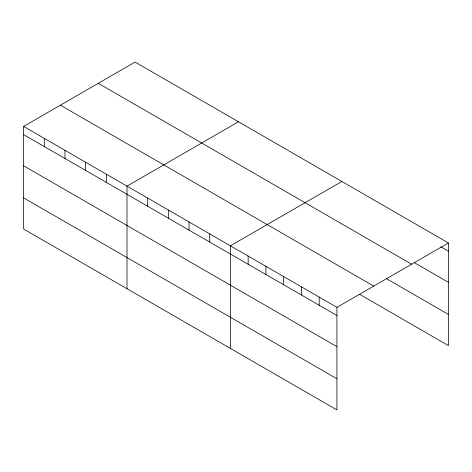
<?xml version="1.0" encoding="UTF-8"?>
<svg xmlns="http://www.w3.org/2000/svg" width="472" height="472" viewBox="0 0 472 472"><rect width="100%" height="100%" fill="white"/><g stroke="black" fill="none" stroke-linecap="round" stroke-linejoin="round"><path stroke-width="0.71" d="M23.6 126.431L336.931 307.331L336.931 409.926L23.6 229.026L23.6 126.431L135.069 62.074L448.4 242.974L448.4 345.569L359.623 294.316M238.466 121.77L126.997 186.127L126.997 288.722M341.87 181.466L230.395 245.823L230.395 348.419M336.931 307.331L448.4 242.974M440.789 246.767L448.4 251.157M414.156 262.544L448.4 282.315M98.282 83.314L411.613 264.214M386.255 278.533L448.4 314.411M60.386 105.191L373.718 286.091M23.6 134.614L336.931 315.514M23.6 165.772L336.931 346.672M23.6 197.868L336.931 378.768M319.172 297.077L319.172 305.266M301.419 286.828L301.419 295.012M283.666 276.58L283.666 284.763M265.907 266.326L265.907 274.509M248.154 256.078L248.154 264.261M209.715 233.888L209.715 242.071M189.036 221.946L189.036 230.13M168.357 210.005L168.357 218.188M147.677 198.069L147.677 206.252M106.318 174.186L106.318 182.375M85.638 162.25L85.638 170.433M64.959 150.308L64.959 158.492M44.279 138.373L44.279 146.556"/></g></svg>
